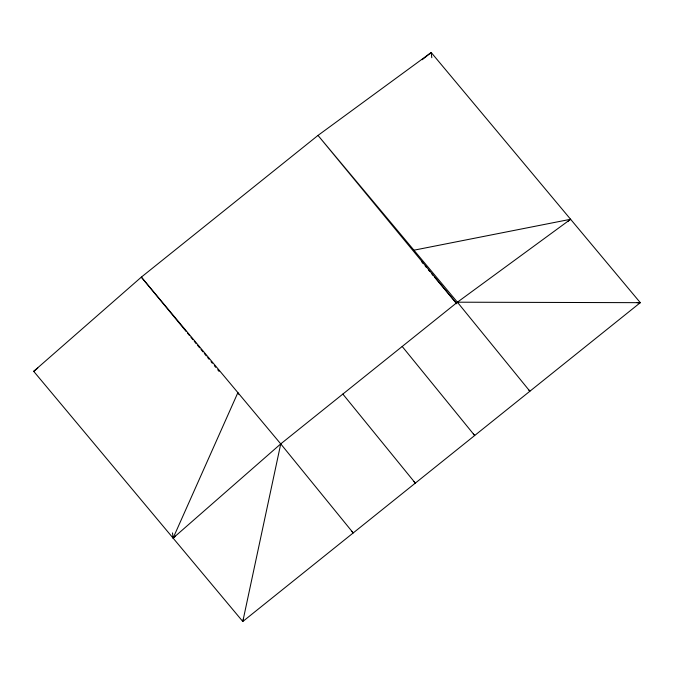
<?xml version="1.0" encoding="UTF-8"?>
<svg xmlns="http://www.w3.org/2000/svg" width="674" height="674" viewBox="0 0 674 674"><rect width="100%" height="100%" fill="white"/><g stroke="black" fill="none" stroke-linecap="round" stroke-linejoin="round"><path stroke-width="1.01" d="M413.937 250.197L570.6 219.277L457.402 302.196L280.738 443.896L242.8 621.495L33.7 371.332L141.338 277.124L318.002 135.415L431.2 52.505L640.3 302.668L242.8 621.495L243.533 618.429M186.226 331.557L141.338 277.124L280.738 443.896L173.1 538.113L172.51 532.898M33.7 371.332L37.786 368.055M422.202 59.716L431.2 52.505L431.79 57.711M175.552 536.142L173.1 538.113L237.888 392.639L238.663 394.206M568.148 221.249L570.6 219.277M637.157 302.761L640.3 302.668L457.402 302.196L318.002 135.415L456.846 303.797M421.798 261.916L423.146 263.534M425.168 265.944L426.507 267.561M428.529 269.979L429.877 271.588M431.899 274.006L433.247 275.615M434.595 277.225L456.146 303.005M528.542 389.631L529.882 391.232L457.402 302.196M473.333 433.913L474.673 435.514L402.201 346.478M413.988 481.514L415.327 483.115L342.847 394.079M351.879 531.331L353.218 532.932L280.738 443.896M187.566 333.183L189.571 335.618M190.911 337.244L192.924 339.679M194.264 341.305L196.269 343.74M197.608 345.366L199.622 347.801M200.962 349.427L202.967 351.862M204.315 353.488L206.32 355.931M207.659 357.549L208.999 359.175M211.013 361.618L212.352 363.235M214.357 365.679L215.697 367.305M217.71 369.74L219.05 371.366"/></g></svg>
